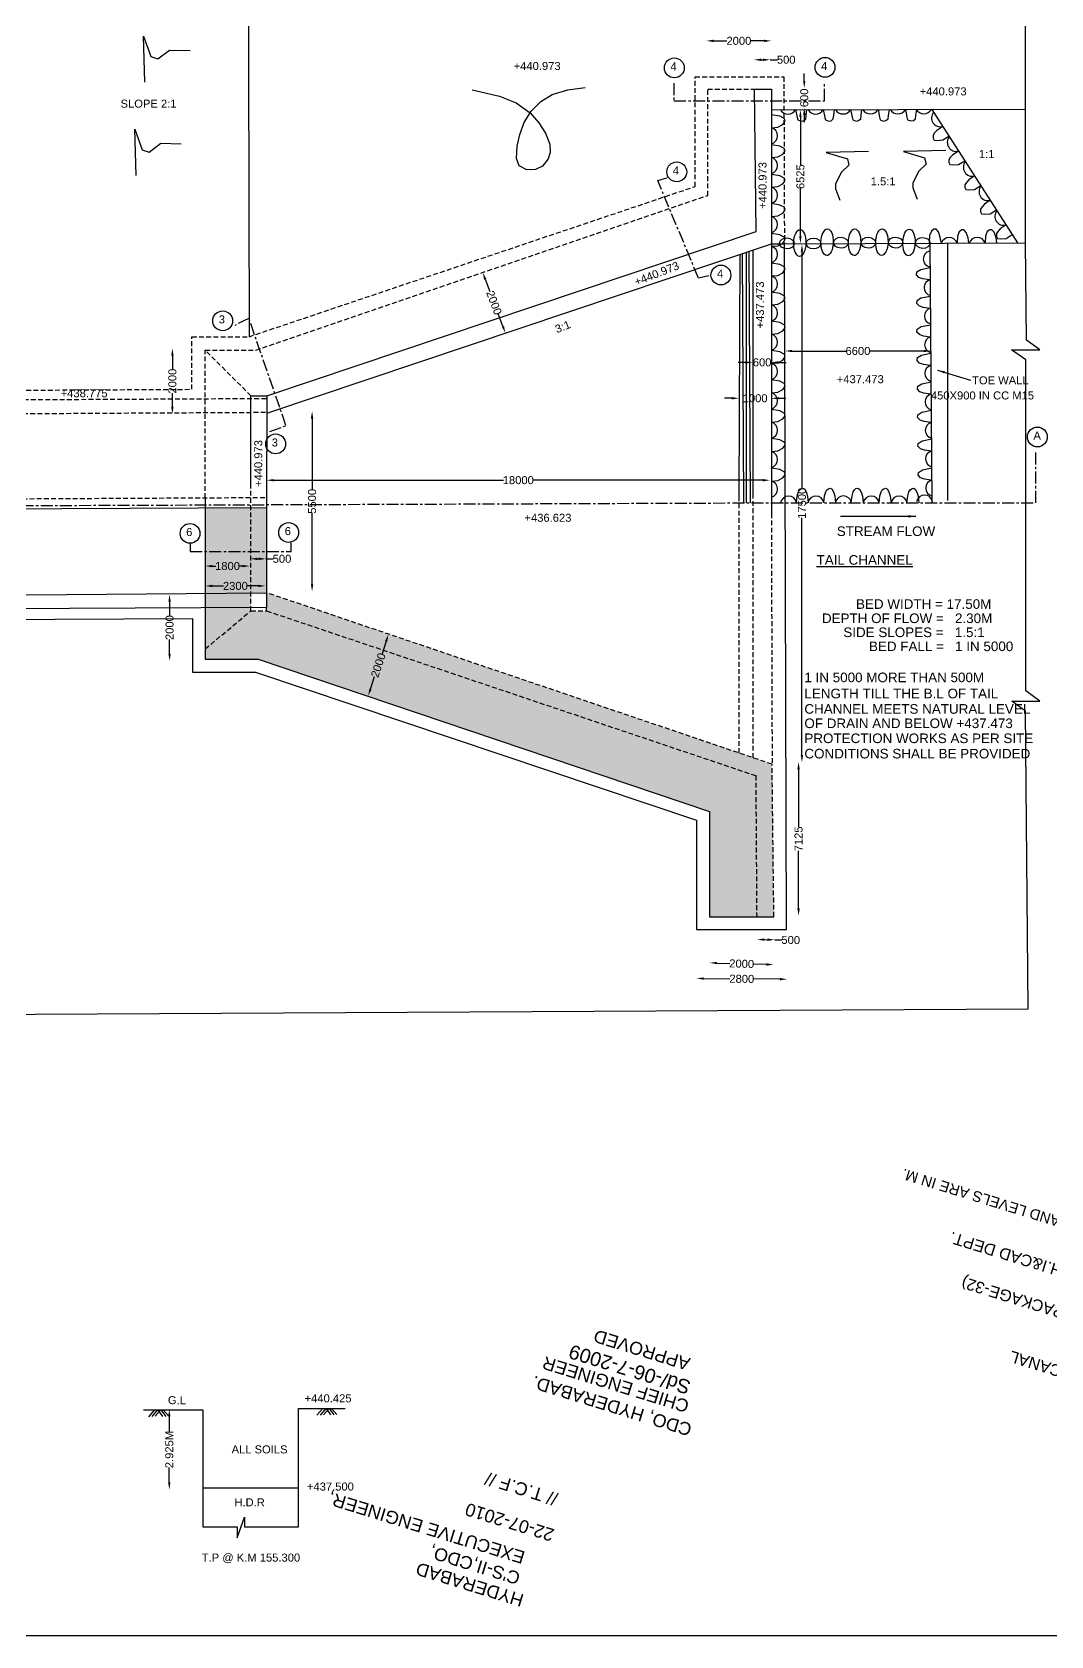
# Model space of a CAD drawing. Header units: millimetres. Extents: x 6051 to 134384, y 10805 to 105818.
# Drawn here: x 83083 to 114904, y 10864 to 60984 of the extents above; entities that cross this region are included whole.
import ezdxf

# ---------------------------------------------------------------- set-up
doc = ezdxf.new("R2010")
doc.units = ezdxf.units.MM
doc.header["$MEASUREMENT"] = 0
doc.linetypes.add('CENTER', pattern=[2, 1.25, -0.25, 0.25, -0.25])
doc.linetypes.add('DASHED', pattern=[0.75, 0.5, -0.25])
for name, color, linetype in [('DIM', 7, 'Continuous'), ('DWG', 7, 'Continuous'), ('TEXT', 7, 'Continuous'), ('TXT @ 1', 7, 'Continuous')]:
    doc.layers.add(name, color=color, linetype=linetype)
doc.styles.add('Notes', font='arial.ttf', dxfattribs={"height": 0.1})
doc.styles.get("Standard").update_dxf_attribs({"font": 'arial.ttf'})
doc.dimstyles.new('Civil', dxfattribs={"dimtxt": 250, "dimasz": 225, "dimexe": 0.1, "dimexo": 0.0625, "dimgap": 0.09, "dimtad": 0, "dimdec": 0, "dimzin": 12, "dimdsep": 46, "dimtxsty": 'Standard', "dimcen": 0.1, "dimse1": 1, "dimse2": 1, "dimadec": 0, "dimazin": 2, "dimtfac": 1, "dimtdec": 0, "dimtofl": 0, "dimtmove": 0, "dimatfit": 3, "dimfxl": 1, "dimfrac": 1, "dimtolj": 1, "dimtzin": 0, "dimarcsym": 0})

# ---------------------------------------------------------------- blocks, each defined once
blk = doc.blocks.new('*D96')
at = {"layer": 'Defpoints', "color": 0, "transparency": 16777216}
for p in [(87516.5, 43410.5), (87377, 41338), (87516.5, 41338)]:
    blk.add_point(p, dxfattribs=at)
at = {"layer": 'DIM', "color": 0, "lineweight": -2, "transparency": 16777216}
for p, q in [((87377, 43185.5), (87377, 42749.34)), ((87377, 41563), (87377, 41999.16))]:
    blk.add_line(p, q, dxfattribs=at)
at = {"layer": 'DIM', "color": 0, "transparency": 16777216}
for points in [[(87339.5, 43185.5), (87414.5, 43185.5), (87377, 43410.5)], [(87339.5, 41563), (87414.5, 41563), (87377, 41338)]]:
    blk.add_solid(points, dxfattribs=at)
at = {"layer": 'DIM', "color": 0, "transparency": 16777216, "insert": (87377, 42374.25), "char_height": 250, "attachment_point": 5, "rotation": 90}
blk.add_mtext('\\A1;2000', dxfattribs=at)
blk = doc.blocks.new('*D97')
at = {"layer": 'Defpoints', "color": 0, "transparency": 16777216}
for p in [(88490, 43752), (90375, 43752), (90375, 43676)]:
    blk.add_point(p, dxfattribs=at)
at = {"layer": 'DIM', "color": 0, "lineweight": -2, "transparency": 16777216}
for p, q in [((88715, 43676), (89057.41, 43676)), ((90150, 43676), (89807.59, 43676))]:
    blk.add_line(p, q, dxfattribs=at)
at = {"layer": 'DIM', "color": 0, "transparency": 16777216}
for points in [[(88715, 43713.5), (88715, 43638.5), (88490, 43676)], [(90150, 43713.5), (90150, 43638.5), (90375, 43676)]]:
    blk.add_solid(points, dxfattribs=at)
at = {"layer": 'DIM', "color": 0, "transparency": 16777216, "insert": (89432.5, 43676), "char_height": 250, "attachment_point": 5}
blk.add_mtext('\\A1;2300', dxfattribs=at)
blk = doc.blocks.new('*D98')
at = {"layer": 'Defpoints', "color": 0, "transparency": 16777216}
for p in [(88490, 44333), (89882, 44333), (89882, 44296)]:
    blk.add_point(p, dxfattribs=at)
at = {"layer": 'DIM', "color": 0, "lineweight": -2, "transparency": 16777216}
for p, q in [((88715, 44296), (88825, 44296)), ((89656, 44296), (89547, 44296))]:
    blk.add_line(p, q, dxfattribs=at)
at = {"layer": 'DIM', "color": 0, "transparency": 16777216}
for points in [[(88715, 44333), (88715, 44258), (88490, 44296)], [(89656, 44333), (89656, 44258), (89882, 44296)]]:
    blk.add_solid(points, dxfattribs=at)
at = {"layer": 'DIM', "color": 0, "transparency": 16777216, "insert": (89186, 44296), "char_height": 250, "attachment_point": 5}
blk.add_mtext('\\A1;1800', dxfattribs=at)
blk = doc.blocks.new('*D99')
at = {"layer": 'Defpoints', "color": 0, "transparency": 16777216}
for p in [(89894, 44460), (90388, 44523), (90388, 44460)]:
    blk.add_point(p, dxfattribs=at)
at = {"layer": 'DIM', "color": 0, "lineweight": -2, "transparency": 16777216}
for p, q in [((90119, 44523), (90162, 44523)), ((90388, 44523), (90612, 44523))]:
    blk.add_line(p, q, dxfattribs=at)
at = {"layer": 'DIM', "color": 0, "transparency": 16777216}
for points in [[(90119, 44560), (90119, 44486), (89894, 44523)], [(90162, 44560), (90162, 44486), (90388, 44523)]]:
    blk.add_solid(points, dxfattribs=at)
at = {"layer": 'DIM', "color": 0, "transparency": 16777216, "insert": (90888, 44523), "char_height": 250, "attachment_point": 5}
blk.add_mtext('\\A1;500', dxfattribs=at)
blk = doc.blocks.new('*D100')
at = {"layer": 'Defpoints', "color": 0, "transparency": 16777216}
for p in [(94186, 42169), (93554, 40248), (93580, 40239)]:
    blk.add_point(p, dxfattribs=at)
at = {"layer": 'DIM', "color": 0, "lineweight": -2, "transparency": 16777216}
for p, q in [((94142, 41947), (94013, 41556)), ((93651, 40453), (93779, 40844))]:
    blk.add_line(p, q, dxfattribs=at)
at = {"layer": 'DIM', "color": 0, "transparency": 16777216}
for points in [[(94106, 41958), (94178, 41935), (94212, 42160)], [(93615, 40465), (93686, 40441), (93580, 40239)]]:
    blk.add_solid(points, dxfattribs=at)
at = {"layer": 'DIM', "color": 0, "transparency": 16777216, "insert": (93896, 41200), "char_height": 250, "attachment_point": 5, "rotation": 71.789}
blk.add_mtext('\\A1;2000', dxfattribs=at)
blk = doc.blocks.new('*D101')
at = {"layer": 'Defpoints', "color": 0, "transparency": 16777216}
for p in [(91632, 49132), (91632, 43505), (91828, 43505)]:
    blk.add_point(p, dxfattribs=at)
at = {"layer": 'DIM', "color": 0, "lineweight": -2, "transparency": 16777216}
for p, q in [((91828, 48908), (91828, 46692)), ((91828, 43730), (91828, 45946))]:
    blk.add_line(p, q, dxfattribs=at)
at = {"layer": 'DIM', "color": 0, "transparency": 16777216}
for points in [[(91790, 48908), (91866, 48908), (91828, 49132)], [(91790, 43730), (91866, 43730), (91828, 43505)]]:
    blk.add_solid(points, dxfattribs=at)
at = {"layer": 'DIM', "color": 0, "transparency": 16777216, "insert": (91828, 46319), "char_height": 250, "attachment_point": 5, "rotation": 90}
blk.add_mtext('\\A1;5500', dxfattribs=at)
blk = doc.blocks.new('*D102')
at = {"layer": 'Defpoints', "color": 0, "transparency": 16777216}
for p in [(90408, 46710), (106128, 46980), (106128, 46710)]:
    blk.add_point(p, dxfattribs=at)
at = {"layer": 'DIM', "color": 0, "lineweight": -2, "transparency": 16777216}
for p, q in [((90632, 46980), (97810, 46980)), ((105904, 46980), (98726, 46980))]:
    blk.add_line(p, q, dxfattribs=at)
at = {"layer": 'DIM', "color": 0, "transparency": 16777216}
for points in [[(90632, 47017), (90632, 46942), (90408, 46980)], [(105904, 47017), (105904, 46942), (106128, 46980)]]:
    blk.add_solid(points, dxfattribs=at)
at = {"layer": 'DIM', "color": 0, "transparency": 16777216, "insert": (98268, 46980), "char_height": 250, "attachment_point": 5}
blk.add_mtext('\\A1;18000', dxfattribs=at)
blk = doc.blocks.new('*D103')
at = {"layer": 'Defpoints', "color": 0, "transparency": 16777216}
for p in [(87359.5, 51099.5), (87464.5, 51099.5), (87359.5, 49051)]:
    blk.add_point(p, dxfattribs=at)
at = {"layer": 'DIM', "color": 0, "lineweight": -2, "transparency": 16777216}
for p, q in [((87464.5, 50874.5), (87464.5, 50450.34)), ((87464.5, 49276), (87464.5, 49700.16))]:
    blk.add_line(p, q, dxfattribs=at)
at = {"layer": 'DIM', "color": 0, "transparency": 16777216}
for points in [[(87427, 50874.5), (87502, 50874.5), (87464.5, 51099.5)], [(87427, 49276), (87502, 49276), (87464.5, 49051)]]:
    blk.add_solid(points, dxfattribs=at)
at = {"layer": 'DIM', "color": 0, "transparency": 16777216, "insert": (87464.5, 50075.25), "char_height": 250, "attachment_point": 5, "rotation": 90}
blk.add_mtext('\\A1;2000', dxfattribs=at)
blk = doc.blocks.new('*D104')
at = {"layer": 'Defpoints', "color": 0, "transparency": 16777216}
for p in [(97264, 53511), (97865, 51581), (97972, 51621)]:
    blk.add_point(p, dxfattribs=at)
at = {"layer": 'DIM', "color": 0, "lineweight": -2, "transparency": 16777216}
for p, q in [((97236, 53260), (97379, 52877)), ((97786, 51791), (97643, 52174))]:
    blk.add_line(p, q, dxfattribs=at)
at = {"layer": 'DIM', "color": 0, "transparency": 16777216}
for points in [[(97271, 53273), (97201, 53247), (97157, 53471)], [(97821, 51804), (97751, 51778), (97865, 51581)]]:
    blk.add_solid(points, dxfattribs=at)
at = {"layer": 'DIM', "color": 0, "transparency": 16777216, "insert": (97511, 52526), "char_height": 250, "attachment_point": 5, "rotation": 290.5361}
blk.add_mtext('\\A1;2000', dxfattribs=at)
blk = doc.blocks.new('*D105')
at = {"layer": 'Defpoints', "color": 0, "transparency": 16777216}
for p in [(103833, 31360), (106665, 31385), (106665, 31335)]:
    blk.add_point(p, dxfattribs=at)
at = {"layer": 'DIM', "color": 0, "lineweight": -2, "transparency": 16777216}
for p, q in [((104058, 31408), (104874, 31401)), ((106440, 31387), (105625, 31394))]:
    blk.add_line(p, q, dxfattribs=at)
at = {"layer": 'DIM', "color": 0, "transparency": 16777216}
for points in [[(104059, 31445), (104058, 31370), (103833, 31410)], [(106441, 31424), (106440, 31349), (106665, 31385)]]:
    blk.add_solid(points, dxfattribs=at)
at = {"layer": 'DIM', "color": 0, "transparency": 16777216, "insert": (105249, 31397), "char_height": 250, "attachment_point": 5, "rotation": 359.4942}
blk.add_mtext('\\A1;2800', dxfattribs=at)
blk = doc.blocks.new('*D106')
at = {"layer": 'Defpoints', "color": 0, "transparency": 16777216}
for p in [(104247, 31840), (106242, 31782), (106244, 31840)]:
    blk.add_point(p, dxfattribs=at)
at = {"layer": 'DIM', "color": 0, "lineweight": -2, "transparency": 16777216}
for p, q in [((104474, 31891), (104872, 31880)), ((106019, 31846), (105621, 31858))]:
    blk.add_line(p, q, dxfattribs=at)
at = {"layer": 'DIM', "color": 0, "transparency": 16777216}
for points in [[(104475, 31929), (104472, 31854), (104249, 31898)], [(106020, 31884), (106018, 31809), (106244, 31840)]]:
    blk.add_solid(points, dxfattribs=at)
at = {"layer": 'DIM', "color": 0, "transparency": 16777216, "insert": (105246, 31869), "char_height": 250, "attachment_point": 5, "rotation": 358.3351}
blk.add_mtext('\\A1;2000', dxfattribs=at)
blk = doc.blocks.new('*D107')
at = {"layer": 'Defpoints', "color": 0, "transparency": 16777216}
for p in [(106277, 32617), (105730, 32576), (106276, 32568)]:
    blk.add_point(p, dxfattribs=at)
at = {"layer": 'DIM', "color": 0, "lineweight": -2, "transparency": 16777216}
for p, q in [((105955, 32622), (106052, 32621)), ((106277, 32617), (106502, 32614))]:
    blk.add_line(p, q, dxfattribs=at)
at = {"layer": 'DIM', "color": 0, "transparency": 16777216}
for points in [[(105956, 32660), (105955, 32585), (105730, 32626)], [(106052, 32658), (106051, 32583), (106277, 32617)]]:
    blk.add_solid(points, dxfattribs=at)
at = {"layer": 'DIM', "color": 0, "transparency": 16777216, "insert": (106778, 32610), "char_height": 250, "attachment_point": 5, "rotation": 359.1089}
blk.add_mtext('\\A1;500', dxfattribs=at)
blk = doc.blocks.new('*D108')
at = {"layer": 'Defpoints', "color": 0, "transparency": 16777216}
for p in [(107022, 38170), (107140, 38170), (107140, 33373)]:
    blk.add_point(p, dxfattribs=at)
at = {"layer": 'DIM', "color": 0, "lineweight": -2, "transparency": 16777216}
for p, q in [((107022, 37944), (107022, 36145)), ((107022, 33598), (107022, 35398))]:
    blk.add_line(p, q, dxfattribs=at)
at = {"layer": 'DIM', "color": 0, "transparency": 16777216}
for points in [[(106984, 37944), (107060, 37944), (107022, 38170)], [(106984, 33598), (107060, 33598), (107022, 33373)]]:
    blk.add_solid(points, dxfattribs=at)
at = {"layer": 'DIM', "color": 0, "transparency": 16777216, "insert": (107022, 35771), "char_height": 250, "attachment_point": 5, "rotation": 90}
blk.add_mtext('\\A1;7125', dxfattribs=at)
blk = doc.blocks.new('*D109')
at = {"layer": 'Defpoints', "color": 0, "transparency": 16777216}
for p in [(107038, 54350), (107128, 54350), (107038, 38166)]:
    blk.add_point(p, dxfattribs=at)
at = {"layer": 'DIM', "color": 0, "lineweight": -2, "transparency": 16777216}
for p, q in [((107128, 54126), (107128, 46716)), ((107128, 38390), (107128, 45800))]:
    blk.add_line(p, q, dxfattribs=at)
at = {"layer": 'DIM', "color": 0, "transparency": 16777216}
for points in [[(107090, 54126), (107165, 54126), (107128, 54350)], [(107090, 38390), (107165, 38390), (107128, 38166)]]:
    blk.add_solid(points, dxfattribs=at)
at = {"layer": 'DIM', "color": 0, "transparency": 16777216, "insert": (107128, 46258), "char_height": 250, "attachment_point": 5, "rotation": 90}
blk.add_mtext('\\A1;17500', dxfattribs=at)
blk = doc.blocks.new('*D110')
at = {"layer": 'Defpoints', "color": 0, "transparency": 16777216}
for p in [(106596, 50988), (111158, 51017), (111158, 50988)]:
    blk.add_point(p, dxfattribs=at)
at = {"layer": 'DIM', "color": 0, "lineweight": -2, "transparency": 16777216}
for p, q in [((106820, 51017), (108503, 51017)), ((110934, 51017), (109251, 51017))]:
    blk.add_line(p, q, dxfattribs=at)
at = {"layer": 'DIM', "color": 0, "transparency": 16777216}
for points in [[(106820, 51054), (106820, 50980), (106596, 51017)], [(110934, 51054), (110934, 50980), (111158, 51017)]]:
    blk.add_solid(points, dxfattribs=at)
at = {"layer": 'DIM', "color": 0, "transparency": 16777216, "insert": (108877, 51017), "char_height": 250, "attachment_point": 5}
blk.add_mtext('\\A1;6600', dxfattribs=at)
blk = doc.blocks.new('*D111')
at = {"layer": 'Defpoints', "color": 0, "transparency": 16777216}
for p in [(105161, 49463), (106171.5, 49540), (106171.5, 49463)]:
    blk.add_point(p, dxfattribs=at)
at = {"layer": 'DIM', "color": 0, "lineweight": -2, "transparency": 16777216}
for p, q in [((104936, 49540), (104711, 49540)), ((106396.5, 49540), (106621.5, 49540))]:
    blk.add_line(p, q, dxfattribs=at)
at = {"layer": 'DIM', "color": 0, "transparency": 16777216}
for points in [[(104936, 49577.5), (104936, 49502.5), (105161, 49540)], [(106396.5, 49577.5), (106396.5, 49502.5), (106171.5, 49540)]]:
    blk.add_solid(points, dxfattribs=at)
at = {"layer": 'DIM', "color": 0, "transparency": 16777216, "insert": (105666.25, 49540), "char_height": 250, "attachment_point": 5}
blk.add_mtext('\\A1;1000', dxfattribs=at)
blk = doc.blocks.new('*D112')
at = {"layer": 'Defpoints', "color": 0, "transparency": 16777216}
for p in [(106180, 50661), (105589, 50618.5), (106180, 50618.5)]:
    blk.add_point(p, dxfattribs=at)
at = {"layer": 'DIM', "color": 0, "lineweight": -2, "transparency": 16777216}
for p, q in [((105364, 50661), (105139, 50661)), ((106405, 50661), (106630, 50661))]:
    blk.add_line(p, q, dxfattribs=at)
at = {"layer": 'DIM', "color": 0, "transparency": 16777216}
for points in [[(105364, 50698.5), (105364, 50623.5), (105589, 50661)], [(106405, 50698.5), (106405, 50623.5), (106180, 50661)]]:
    blk.add_solid(points, dxfattribs=at)
at = {"layer": 'DIM', "color": 0, "transparency": 16777216, "insert": (105884.5, 50661), "char_height": 250, "attachment_point": 5}
blk.add_mtext('\\A1;600', dxfattribs=at)
blk = doc.blocks.new('*D113')
at = {"layer": 'Defpoints', "color": 0, "transparency": 16777216}
for p in [(107058, 58554), (107080, 58554), (107058, 54376)]:
    blk.add_point(p, dxfattribs=at)
at = {"layer": 'DIM', "color": 0, "lineweight": -2, "transparency": 16777216}
for p, q in [((107080, 58330), (107080, 56840)), ((107080, 54601), (107080, 56090))]:
    blk.add_line(p, q, dxfattribs=at)
at = {"layer": 'DIM', "color": 0, "transparency": 16777216}
for points in [[(107043, 58330), (107118, 58330), (107080, 58554)], [(107043, 54601), (107118, 54601), (107080, 54376)]]:
    blk.add_solid(points, dxfattribs=at)
at = {"layer": 'DIM', "color": 0, "transparency": 16777216, "insert": (107080, 56465), "char_height": 250, "attachment_point": 5, "rotation": 90}
blk.add_mtext('\\A1;6525', dxfattribs=at)
blk = doc.blocks.new('*D114')
at = {"layer": 'Defpoints', "color": 0, "transparency": 16777216}
for p in [(107080.5, 59234.5), (107201, 59234.5), (107080.5, 58620.5)]:
    blk.add_point(p, dxfattribs=at)
at = {"layer": 'DIM', "color": 0, "lineweight": -2, "transparency": 16777216}
for p, q in [((107201, 59459.5), (107201, 59684.5)), ((107201, 58395.5), (107201, 58170.5))]:
    blk.add_line(p, q, dxfattribs=at)
at = {"layer": 'DIM', "color": 0, "transparency": 16777216}
for points in [[(107163.5, 59459.5), (107238.5, 59459.5), (107201, 59234.5)], [(107163.5, 58395.5), (107238.5, 58395.5), (107201, 58620.5)]]:
    blk.add_solid(points, dxfattribs=at)
at = {"layer": 'DIM', "color": 0, "transparency": 16777216, "insert": (107201, 58927.5), "char_height": 250, "attachment_point": 5, "rotation": 90}
blk.add_mtext('\\A1;600', dxfattribs=at)
blk = doc.blocks.new('*D116')
at = {"layer": 'Defpoints', "color": 0, "transparency": 16777216}
for p in [(104149, 60709.5), (106168.5, 60709.5), (106168.5, 60709.5)]:
    blk.add_point(p, dxfattribs=at)
at = {"layer": 'DIM', "color": 0, "lineweight": -2, "transparency": 16777216}
for p, q in [((104374, 60709.5), (104783.66, 60709.5)), ((105943.5, 60709.5), (105533.84, 60709.5))]:
    blk.add_line(p, q, dxfattribs=at)
at = {"layer": 'DIM', "color": 0, "transparency": 16777216}
for points in [[(104374, 60747), (104374, 60672), (104149, 60709.5)], [(105943.5, 60747), (105943.5, 60672), (106168.5, 60709.5)]]:
    blk.add_solid(points, dxfattribs=at)
at = {"layer": 'DIM', "color": 0, "transparency": 16777216, "insert": (105158.75, 60709.5), "char_height": 250, "attachment_point": 5}
blk.add_mtext('\\A1;2000', dxfattribs=at)
blk = doc.blocks.new('*D117')
at = {"layer": 'Defpoints', "color": 0, "transparency": 16777216}
for p in [(105631, 60052), (106136, 60118), (106136, 60052)]:
    blk.add_point(p, dxfattribs=at)
at = {"layer": 'DIM', "color": 0, "lineweight": -2, "transparency": 16777216}
for p, q in [((105856, 60118), (105910, 60118)), ((106136, 60118), (106360, 60118))]:
    blk.add_line(p, q, dxfattribs=at)
at = {"layer": 'DIM', "color": 0, "transparency": 16777216}
for points in [[(105856, 60155), (105856, 60080), (105631, 60118)], [(105910, 60155), (105910, 60080), (106136, 60118)]]:
    blk.add_solid(points, dxfattribs=at)
at = {"layer": 'DIM', "color": 0, "transparency": 16777216, "insert": (106636, 60118), "char_height": 250, "attachment_point": 5}
blk.add_mtext('\\A1;500', dxfattribs=at)
blk = doc.blocks.new('*D118')
at = {"layer": 'Defpoints', "color": 0, "transparency": 16777216}
for p in [(87468, 17941), (87369, 15436), (87468, 15436)]:
    blk.add_point(p, dxfattribs=at)
at = {"layer": 'DIM', "color": 0, "lineweight": -2, "transparency": 16777216}
for p, q in [((87369, 17716), (87369, 17253)), ((87369, 15662), (87369, 16125))]:
    blk.add_line(p, q, dxfattribs=at)
at = {"layer": 'DIM', "color": 0, "transparency": 16777216}
for points in [[(87332, 17716), (87406, 17716), (87369, 17941)], [(87332, 15662), (87406, 15662), (87369, 15436)]]:
    blk.add_solid(points, dxfattribs=at)
at = {"layer": 'DIM', "color": 0, "transparency": 16777216, "insert": (87369, 16689), "char_height": 250, "attachment_point": 5, "rotation": 90}
blk.add_mtext('\\A1;2.925M', dxfattribs=at)

msp = doc.modelspace()

# ---------------------------------------------------------------- hatches: boundary and pattern name
at = {"layer": 'DWG'}
h = msp.add_hatch(dxfattribs=at)
h.set_pattern_fill('AR-CONC', color=256, scale=100, style=0)
h.set_pattern_definition([(50, (0, 0), (717.2602, -62.752), [75, -825]), (355, (0, 0), (-138.7513, 752.192), [60, -660]), (100.4514, (59.8, -5.2), (578.5094, 689.4395), [63.74, -701.142]), (46.1842, (0, 200), (1067.241, -165.519), [112.5, -1237.5]), (96.6356, (88.9, 186.2), (934.663, 974.118), [95.61, -1051.713]), (351.1842, (0, 200), (934.662, 974.119), [90, -990]), (21, (100, 150), (596.907, -402.619), [75, -825]), (326, (100, 150), (243.3153, 725.15), [60, -660]), (71.4514, (149.74, 116.45), (840.2226, 322.5305), [63.74, -701.142]), (37.5, (0, 0), (12.15986, 332.89385), [0, -652, 0, -670, 0, -662.5]), (7.5, (0, 0), (263.0695, 394.4117), [0, -382, 0, -637, 0, -252.5]), (327.5, (-223, 0), (533.82244, -22.5549), [0, -250, 0, -780, 0, -1035]), (317.5, (-323, 0), (583.1862, 100.105), [0, -325, 0, -518, 0, -735])])
h.paths.add_polyline_path([(90407.1, 42897.5), (89916.6, 42897.5), (88490.1, 41706), (88490.1, 41392.5), (90148.7, 41392.5), (104242.4, 36629.7), (104242.4, 33336.4), (105714.4, 33336.4), (105684.1, 37748.5)])
h.paths.add_polyline_path([(90403.8, 43464.6), (90403.8, 43000.8), (90407.1, 42897.5), (105684.1, 37748.5), (105714.4, 33336.4), (106251.9, 33336.4), (106195.2, 38103.9)])
h.paths.add_polyline_path([(89916.6, 42897.5), (89916.6, 42998.3), (88490.1, 42991.1), (88490.1, 41706)])
h.paths.add_polyline_path([(89916.6, 43460.4), (88490.1, 43448.2), (88490.1, 42991.1), (89916.6, 42998.3)])
h.paths.add_polyline_path([(89916.6, 44757), (88490.1, 44757), (88490.1, 43448.2), (89916.6, 43460.4)])
h.paths.add_polyline_path([(89916.6, 46121.8), (88490.1, 46115), (88490.1, 44757), (89916.6, 44757)])
h.paths.add_polyline_path([(90403.8, 46124.1), (89916.6, 46121.8), (89916.6, 44757), (90403.8, 44757)])
h.paths.add_polyline_path([(90403.8, 44757), (89916.6, 44757), (89916.6, 43460.4), (90403.8, 43464.6)])

# ---------------------------------------------------------------- linework, layer by layer
for points in [[(88419, 70698), (89808.2, 72919.6), (89858.8, 51463.1)], [(40838.1, 42425.9), (88096.3, 42655), (88096.3, 40980.6), (90056.1, 40980.6), (103838.7, 36355.5), (103838.7, 32944.2), (106643.5, 32944.2), (106579.6, 54362.8), (114112.6, 54400.3), (114112.6, 63508.4), (90937, 63508.4), (90686.6, 63015.8), (90677.3, 63905.4), (90371.3, 63442.1), (61198.4, 63275.1)], [(86605.7, 59413.3), (86565.9, 60856.3), (86795.2, 60220.3), (87014.4, 60142.6), (87376.8, 60421.6), (88016.7, 60406)], [(9168.3, 59395), (9502.2, 59256), (9539.6, 40298.4), (9994.1, 40122.3), (9094.4, 40122.3), (9548.9, 39974), (9548.9, 30121.1), (22380.2, 30121.1), (49047.6, 30121.1), (79294.2, 30270), (114196.2, 30458.9), (114105.6, 39763.3), (113686, 40073.9), (114556.4, 40073.9), (114121.2, 40400), (114121.2, 50746.1), (113671.5, 51056.7), (114557.5, 51056.7), (114137.8, 51351.7), (114112.6, 54400.3)], [(90412.1, 49617.3), (105694.6, 54755.2), (105641.4, 59197.6), (106172.9, 59197.6), (106172.9, 45918.1)], [(106172.9, 58558.2), (114112.6, 58573)], [(106183, 57995.6), (106377.5, 58013.7), (106530.9, 58097.8), (106570, 58151.9), (106601, 58218.1), (106573, 58281.2), (106440.7, 58353.3), (106172.9, 58395.4)], [(106931.6, 58559.6), (106977.3, 58316.8), (106996.9, 58238.5), (107101.4, 58199.4), (107179.8, 58212.4), (107245.1, 58271.2), (107258.1, 58375.6), (107284.2, 58560.3)], [(107793.7, 58561.2), (107839.4, 58318.5), (107859, 58240.1), (107963.5, 58201), (108041.9, 58214), (108107.2, 58272.8), (108120.3, 58377.2), (108146.4, 58561.9)], [(108649.2, 58562.8), (108694.9, 58320), (108714.5, 58241.7), (108819, 58202.6), (108897.4, 58215.6), (108962.7, 58274.4), (108975.8, 58378.8), (109001.9, 58563.5)], [(109504.8, 58564.4), (109550.5, 58321.6), (109570.1, 58243.3), (109674.6, 58204.2), (109753, 58217.2), (109818.3, 58276), (109831.4, 58380.4), (109857.5, 58565.1)], [(110360.4, 58566), (110406.1, 58323.2), (110425.7, 58244.9), (110530.2, 58205.8), (110608.6, 58218.8), (110673.9, 58277.6), (110686.9, 58382), (110713, 58566.7)], [(111179.9, 58567.6), (113861.5, 54399)], [(86330.2, 56501.6), (86290.4, 57944.7), (86519.7, 57308.7), (86738.9, 57230.9), (87101.3, 57509.9), (87741.2, 57494.3)], [(111524.1, 58032.5), (111342.2, 57910.1), (111267.8, 57832.2), (111221.7, 57761.4), (111221.7, 57672.9), (111253.6, 57609.2), (111345.7, 57598.6), (111526.4, 57612.8), (111717.1, 57732.5)], [(106183, 57065.1), (106377.5, 57083.3), (106530.9, 57167.4), (106570, 57221.5), (106601, 57287.6), (106573, 57350.7), (106440.7, 57422.9), (106172.9, 57464.9)], [(109207.4, 57252.5), (107886, 57221.7), (108546.7, 57022.2), (108592.8, 56822.6), (108362.3, 56607.6), (108177.9, 56239.1), (108177.9, 56085.6), (108316.2, 55732.5)], [(111619.8, 57283.2), (110298.4, 57252.5), (110959.1, 57052.9), (111005.2, 56853.3), (110774.7, 56638.3), (110590.3, 56269.9), (110590.3, 56116.3), (110728.6, 55763.2)], [(112017.7, 57265.2), (111835.8, 57142.7), (111761.4, 57064.9), (111715.3, 56994.1), (111715.3, 56905.6), (111747.2, 56841.9), (111839.3, 56831.3), (112020, 56845.4), (112210.7, 56965.2)], [(106183, 56137.9), (106377.5, 56156), (106530.9, 56240.1), (106570, 56294.2), (106601, 56360.4), (106573, 56423.5), (106440.7, 56495.6), (106172.9, 56537.7)], [(112518.8, 56486.2), (112336.9, 56363.8), (112262.5, 56285.9), (112216.4, 56215.2), (112216.4, 56126.7), (112248.3, 56063), (112340.4, 56052.3), (112521.1, 56066.5), (112711.8, 56186.2)], [(113008, 55725.8), (112826.1, 55603.4), (112751.7, 55525.5), (112705.6, 55454.7), (112705.6, 55366.2), (112737.5, 55302.5), (112829.6, 55291.9), (113010.3, 55306.1), (113201, 55425.8)], [(106183, 55222.1), (106377.5, 55240.2), (106530.9, 55324.3), (106570, 55378.4), (106601, 55444.6), (106573, 55507.7), (106440.7, 55579.8), (106172.9, 55621.9)], [(106183, 54288.9), (106377.5, 54307), (106530.9, 54391.2), (106570, 54445.3), (106601, 54511.4), (106573, 54574.5), (106440.7, 54646.6), (106172.9, 54688.7)], [(111473.3, 54413.3), (111447.3, 54571.8), (111391.1, 54744.6), (111317.6, 54822.3), (111248.5, 54822.3), (111170.7, 54766.2), (111114.5, 54623.7), (111105.9, 54411.5)], [(112344.3, 54391.5), (112318.3, 54550), (112262.1, 54722.7), (112188.7, 54800.5), (112119.5, 54800.5), (112041.7, 54744.3), (111985.6, 54601.8), (111977, 54389.6)], [(113217.3, 54395.8), (113191.3, 54554.3), (113135.1, 54727.1), (113061.7, 54804.8), (112992.5, 54804.8), (112914.7, 54748.7), (112858.6, 54606.2), (112850, 54394)], [(113503, 54956.3), (113321.1, 54833.9), (113246.7, 54756), (113200.7, 54685.2), (113200.7, 54596.7), (113232.5, 54533), (113324.6, 54522.4), (113505.3, 54536.6), (113696, 54656.3)], [(90410.8, 49072.1), (106172.9, 54371), (106579.6, 54362.8)], [(105468.1, 54134.1), (105509.7, 46271.6)], [(105603.7, 46499.9), (105607.1, 54180.8)], [(111196.3, 46274.1), (111128.4, 54385.4)], [(111670.3, 54388.1), (111670.3, 46350.8)], [(105171.5, 46479.6), (105196.1, 54042.6)], [(105261.5, 54064.6), (105300.1, 46270.8)], [(105396.1, 46271.2), (105397.5, 54110.4)], [(106183, 53361.5), (106377.5, 53379.6), (106530.9, 53463.7), (106570, 53517.8), (106601, 53584), (106573, 53647.1), (106440.7, 53719.2), (106172.9, 53761.3)], [(111114.6, 53240), (110905.9, 53270.6), (110781.1, 53318.6), (110704.3, 53395.3), (110713.9, 53486.5), (110838.7, 53568), (111134.8, 53625.5)], [(106183, 52458.2), (106377.5, 52476.3), (106530.9, 52560.4), (106570, 52614.5), (106601, 52680.7), (106573, 52743.8), (106440.7, 52815.9), (106172.9, 52858)], [(111122.1, 52350), (110913.4, 52380.6), (110788.5, 52428.6), (110711.7, 52505.4), (110721.3, 52596.5), (110846.2, 52678.1), (111142.2, 52735.5)], [(106183, 51545.7), (106377.5, 51563.8), (106530.9, 51648), (106570, 51702.1), (106601, 51768.2), (106573, 51831.3), (106440.7, 51903.4), (106172.9, 51945.5)], [(111129.6, 51453), (110920.9, 51483.6), (110796, 51531.5), (110719.2, 51608.3), (110728.8, 51699.4), (110853.7, 51781), (111149.7, 51838.5)], [(106183, 50632.3), (106377.5, 50650.4), (106530.9, 50734.6), (106570, 50788.7), (106601, 50854.8), (106573, 50917.9), (106440.7, 50990), (106172.9, 51032.1)], [(111137, 50563.4), (110928.3, 50594), (110803.5, 50642), (110726.7, 50718.7), (110736.3, 50809.9), (110861.1, 50891.4), (111157.2, 50948.9)], [(106183, 49712.7), (106377.5, 49730.8), (106530.9, 49815), (106570, 49869.1), (106601, 49935.2), (106573, 49998.3), (106440.7, 50070.4), (106172.9, 50112.5)], [(111144.5, 49667.6), (110935.8, 49698.2), (110811, 49746.2), (110734.1, 49822.9), (110743.7, 49914.1), (110868.6, 49995.6), (111164.7, 50053.1)], [(89916.6, 46843.3), (89916.6, 49617.3), (90412.1, 49617.3), (90403.8, 46124.1)], [(106183, 48791.1), (106377.5, 48809.2), (106530.9, 48893.3), (106570, 48947.4), (106601, 49013.6), (106573, 49076.7), (106440.7, 49148.8), (106172.9, 49190.9)], [(111151.9, 48780.1), (110943.2, 48810.7), (110818.4, 48858.7), (110741.6, 48935.5), (110751.2, 49026.6), (110876, 49108.2), (111172.1, 49165.6)], [(106183, 47880.3), (106377.5, 47898.4), (106530.9, 47982.6), (106570, 48036.7), (106601, 48102.8), (106573, 48165.9), (106440.7, 48238), (106172.9, 48280.1)], [(111159.4, 47884.8), (110950.7, 47915.4), (110825.9, 47963.3), (110749.1, 48040.1), (110758.7, 48131.2), (110883.5, 48212.8), (111179.6, 48270.3)], [(106183, 46954.7), (106377.5, 46972.8), (106530.9, 47056.9), (106570, 47111), (106601, 47177.2), (106573, 47240.3), (106440.7, 47312.4), (106172.9, 47354.5)], [(111167, 46978), (110958.3, 47008.6), (110833.5, 47056.6), (110756.6, 47133.4), (110766.2, 47224.5), (110891.1, 47306.1), (111187.2, 47363.5)], [(106956.3, 46274.1), (106982.6, 46491.3), (107015.5, 46611.9), (107052.8, 46675.5), (107101.1, 46712.8), (107156, 46730.3), (107215.2, 46699.6), (107272.3, 46581.2), (107305.2, 46480.3), (107327.2, 46274.1)], [(107810.1, 46274.1), (107836.4, 46491.3), (107869.3, 46611.9), (107906.6, 46675.5), (107954.9, 46712.8), (108009.8, 46730.3), (108069, 46699.6), (108126.1, 46581.2), (108159, 46480.3), (108180.9, 46274.1)], [(108669.5, 46278.3), (108695.8, 46495.5), (108728.7, 46616.1), (108766, 46679.7), (108814.3, 46717), (108869.2, 46734.5), (108928.4, 46703.8), (108985.5, 46585.4), (109018.4, 46484.5), (109040.4, 46278.3)], [(109538.5, 46274.1), (109564.8, 46491.3), (109597.7, 46611.9), (109635, 46675.5), (109683.3, 46712.8), (109738.2, 46730.3), (109797.4, 46699.6), (109854.5, 46581.2), (109887.4, 46480.3), (109909.4, 46274.1)], [(110407.5, 46274.1), (110433.8, 46491.3), (110466.7, 46611.9), (110504.1, 46675.5), (110552.3, 46712.8), (110607.2, 46730.3), (110666.5, 46699.6), (110723.5, 46581.2), (110756.4, 46480.3), (110778.4, 46274.1)], [(37105.4, 42572.6), (37105.4, 45869.2), (90403.8, 46124.1), (90403.8, 43000.8), (37105.4, 42730.7)], [(88490.1, 46420.9), (88490.1, 41392.5), (90148.7, 41392.5), (104242.4, 36629.7), (104242.4, 33336.4), (106251.9, 33336.4)], [(37105.4, 43178.6), (45355.5, 43178.6), (59607.1, 43260.6), (76647.9, 43347), (90403.8, 43464.6)], [(86565.5, 17928.6), (88413.4, 17928.6), (88413.4, 14273.7), (89484.3, 14273.7), (89484.3, 13932.8), (89721.2, 14576.7), (89721.2, 14273.7), (91398.5, 14273.7), (91398.5, 17976), (92857.9, 17976)], [(86908.3, 17928.6), (86722.7, 17714.2)], [(87001.1, 17928.6), (86819.9, 17716.4)], [(87104.9, 17928.6), (86928.2, 17727.4)], [(87007.7, 17928.6), (87151.3, 17725.2)], [(87104.9, 17928.6), (87255.1, 17720.8)], [(87177.8, 17928.6), (87341.2, 17738.4)], [(92163.7, 17976), (91978.1, 17761.5)], [(92256.5, 17976), (92075.3, 17763.7)], [(92360.3, 17976), (92183.6, 17774.7)], [(92263.1, 17976), (92406.7, 17772.5)], [(92360.3, 17976), (92510.5, 17768.1)], [(92433.2, 17976), (92596.6, 17785.8)], [(88413.4, 15495.1), (91398.5, 15495.1)]]:
    msp.add_lwpolyline(points, dxfattribs=at)
at = {"layer": 'DWG', "linetype": 'DASHED', "ltscale": 300}
for points in [[(16534.6, 54815.8), (16534.6, 58795.6), (19850.5, 58795.6), (19850.5, 57776), (25784, 57776), (37803.3, 51702), (40828.1, 51702), (40828.1, 49576.3), (88074.4, 49820.7), (88074.4, 51458.2), (89858.8, 51463.1), (103789.9, 56158), (103789.9, 59583), (106562.8, 59583), (106579.6, 54362.8)], [(88490.1, 46420.9), (88490.1, 51042.1), (90072.1, 51042.1), (104184.7, 55876.4), (104184.7, 59197.6), (105641.4, 59197.6)], [(89916.6, 49617.3), (88490.1, 51042.1)], [(90396.9, 49526.6), (37087.7, 49244.3)], [(37127.3, 48817.4), (90371.2, 49102.9)], [(89916.6, 42897.5), (89916.6, 46843.3)], [(37103.8, 46163), (90392, 46440.7)], [(105171.5, 38451.4), (105171.5, 46479.6)], [(105603.7, 38304.7), (105603.7, 46499.9)], [(106172.9, 45946.1), (106195.2, 38103.9)], [(106251.9, 33336.4), (106195.2, 38103.9), (90403.8, 43464.6)], [(88490.1, 41706), (89916.6, 42897.5), (90407.1, 42897.5), (90403.8, 43000.8)], [(90407.1, 42897.5), (105684.1, 37748.5), (105714.3, 33348.5)]]:
    msp.add_lwpolyline(points, dxfattribs=at)
at = {"layer": 'DWG', "linetype": 'CENTER', "ltscale": 300}
for points in [[(103130.8, 59391.6), (103130.8, 58832.9), (107835, 58832.9), (107835, 59412.6)], [(104223.6, 53368.5), (103898.1, 53296.2), (102623.3, 56340.6), (102903.6, 56431)], [(90505.8, 48498.7), (91011.3, 48685.8), (89857.4, 52034.3), (89410.5, 51819.2)], [(9176.5, 47615.9), (9176.5, 45999.9), (59953.9, 46102.4), (106177.9, 46274.1), (114437.2, 46274.1), (114437.2, 47885.2)], [(88016.4, 44997.2), (88016.4, 44757), (91175.3, 44757), (91175.3, 45023.9)]]:
    msp.add_lwpolyline(points, dxfattribs=at)
at = {"layer": 'DWG'}
for centre, radius, start, end in [((106692.9, 58695.9), 274.8, 209.9426, 330.27099), ((107555, 58697.5), 274.8, 209.9426, 330.27099), ((108410.6, 58699.1), 274.8, 209.9426, 330.27099), ((109266.1, 58700.7), 274.8, 209.9426, 330.27099), ((110121.7, 58702.3), 274.8, 209.9426, 330.27099), ((110931.6, 58703.8), 274.8, 209.9426, 330.27099), ((111451.8, 58300.5), 277.6, 140.41901, 285.08756), ((106099.3, 57743.2), 265.9, 286.08972, 73.91028), ((111945.5, 57533.2), 277.6, 140.41901, 285.08756), ((106099.3, 56812.8), 265.9, 286.08972, 73.91028), ((112446.6, 56754.3), 277.6, 140.41901, 285.08756), ((106099.3, 55885.5), 265.9, 286.08972, 73.91028), ((112935.8, 55993.8), 277.6, 140.41901, 285.08756), ((106099.3, 54969.7), 265.9, 286.08972, 73.91028), ((113430.8, 55224.3), 277.6, 140.41901, 285.08756), ((106099.3, 54036.6), 265.9, 286.08972, 73.91028), ((111169.5, 53892.3), 253.4, 103.31377, 257.64421), ((111728.9, 54296.9), 264.8, 20.49026, 160.07883), ((112601.9, 54301.3), 264.8, 20.49026, 160.07883), ((106099.3, 53109.1), 265.9, 286.08972, 73.91028), ((111196.3, 53000.1), 253.4, 103.31377, 257.64421), ((106099.3, 52205.8), 265.9, 286.08972, 73.91028), ((111203.8, 52110.1), 253.4, 103.31377, 257.64421), ((106099.3, 51293.3), 265.9, 286.08972, 73.91028), ((111211.3, 51213.1), 253.4, 103.31377, 257.64421), ((106099.3, 50379.9), 265.9, 286.08972, 73.91028), ((111218.7, 50323.5), 253.4, 103.31377, 257.64421), ((106099.3, 49460.3), 265.9, 286.08972, 73.91028), ((111226.2, 49427.7), 253.4, 103.31377, 257.64421), ((106099.3, 48538.7), 265.9, 286.08972, 73.91028), ((111233.6, 48540.2), 253.4, 103.31377, 257.64421), ((106099.3, 47627.9), 265.9, 286.08972, 73.91028), ((111241.1, 47644.9), 253.4, 103.31377, 257.64421), ((106099.3, 46702.3), 265.9, 286.08972, 73.91028), ((111248.7, 46738.1), 253.4, 103.31377, 257.64421), ((106709.4, 46234.2), 250.1, 9.18962, 170.81038), ((107563.2, 46234.2), 250.1, 9.18962, 170.81038), ((108422.6, 46238.4), 250.1, 9.18962, 170.81038), ((109291.6, 46234.2), 250.1, 9.18962, 170.81038), ((110160.6, 46234.2), 250.1, 9.18962, 170.81038), ((110957.6, 46267.2), 250.1, 9.18962, 170.81038)]:
    msp.add_arc(centre, radius, start, end, dxfattribs=at)
for centre, major_axis, ratio in [((107061.2, 54391.9), (13, 416.7), 0.4613826), ((107914.7, 54415.6), (13, 416.7), 0.4613826), ((108770.4, 54415.6), (13, 416.7), 0.4613826), ((109623.6, 54420.1), (13, 416.7), 0.4613826), ((110470.7, 54408.9), (13, 416.7), 0.4613826), ((106657.3, 54379.6), (227.3, -8.5), 0.7486671), ((107491.6, 54377), (227.3, -8.5), 0.7486671), ((108345.2, 54400.7), (227.3, -8.5), 0.7486671), ((109200.8, 54400.7), (227.3, -8.5), 0.7486671), ((110054.1, 54405.1), (227.3, -8.5), 0.7486671), ((110901.1, 54393.9), (227.3, -8.5), 0.7486671)]:
    msp.add_ellipse(centre, major_axis=major_axis, ratio=ratio, dxfattribs=at)
at = {"layer": 'TEXT'}
msp.add_lwpolyline([(134384.4, 10863.9), (6051.2, 10863.9), (6051.2, 87233), (134384.4, 87233)], close=True, dxfattribs=at)
msp.add_lwpolyline([(96832.5, 59181.8), (97685.4, 58981.3), (98197.2, 58770.6), (98636.4, 58462.1), (98905.7, 58150.5), (99114.8, 57824.7), (99251, 57486.1), (99258.7, 57221.7), (99203, 57022.4), (99020.8, 56792.5), (98809.9, 56692.9), (98533.4, 56674.8), (98293.6, 56799.3), (98213.1, 57035), (98234.2, 57421.3), (98316.7, 57781.5), (98456.8, 58154.4), (98675.5, 58514.6), (98969.2, 58816.5), (99325.9, 59033), (99811.1, 59178.7), (100354.8, 59250.1)], dxfattribs=at)
for centre in [(103140.5, 59865), (107848.5, 59880.5), (103218, 56615.5), (104597, 53391.5), (89035.5, 51961), (114480, 48331.5), (90690, 48115), (88017, 45318), (91096, 45345.5)]:
    msp.add_circle(centre, 309.9, dxfattribs=at)

# ---------------------------------------------------------------- texts
for s, height, p in [('+440.973', 250, (98124, 59799)), ('4', 250, (103018, 59783.5)), ('4', 250, (107726, 59799)), ('+440.973', 250, (110804, 59005)), ('SLOPE 2:1', 250, (85846, 58622)), ('1:1', 250, (112654, 57047.5)), ('4', 250, (103095.5, 56534)), ('1.5:1', 250, (109275, 56193.5)), ('4', 250, (104474.5, 53310)), ('3', 250, (88913, 51879.5)), ('+437.473', 250, (108217, 50011)), ('TOE WALL', 250, (112442, 49975.5)), ('+438.775', 250, (83975.5, 49571.5)), ('450X900 IN CC M15', 250, (111155.5, 49503.5)), ('3', 250, (90567.5, 48033.5)), ('A', 250, (114357.5, 48250)), ('+436.623', 250, (98461.5, 45681)), ('6', 250, (87894.5, 45236.5)), ('6', 250, (90973.5, 45264)), ('STREAM FLOW', 300, (108217, 45236.5)), ('%%UTAIL CHANNEL', 300, (107584, 44338.5)), ('BED WIDTH = 17.50M', 300, (108817, 42960)), ('DEPTH OF FLOW =   2.30M', 300, (107752, 42515)), ('SIDE SLOPES =   1.5:1', 300, (108420.5, 42077)), ('BED FALL =   1 IN 5000', 300, (109221, 41639)), ('1 IN 5000 MORE THAN 500M', 300, (107204, 40668)), ('LENGTH TILL THE B.L OF TAIL', 300, (107204, 40164)), ('CHANNEL MEETS NATURAL LEVEL', 300, (107204, 39682)), ('OF DRAIN AND BELOW +437.473', 300, (107204, 39233.5)), ('PROTECTION WORKS AS PER SITE', 300, (107204, 38764.5)), ('CONDITIONS SHALL BE PROVIDED', 300, (107204, 38285)), ('G.L', 250, (87324.5, 18106)), ('+440.425', 250, (91594, 18164)), ('ALL SOILS', 250, (89314, 16567.5)), ('+437.500', 250, (91666.5, 15406.5)), ('H.D.R', 250, (89401, 14913)), ('T.P @ K.M 155.300', 250, (88384, 13186.5))]:
    msp.add_text(s, height=height, dxfattribs=at).set_placement(p)
for s, rotation, p in [('+440.973', 90, (106021, 55456)), ('+440.973', 21.6097, (101954.3, 53048.5)), ('+437.473', 90, (105941.5, 51722.5)), ('3:1', 21.6097, (99476.8, 51570)), ('+440.973', 90, (90271, 46768))]:
    msp.add_text(s, height=250, rotation=rotation, dxfattribs=at).set_placement(p)
at = {"layer": 'TXT @ 1', "style": 'Notes'}
for s, height, p in [('ALL DIMENSIONS ARE IN MM AND LEVELS ARE IN M.', 330, (121493.6, 22031.6)), ('GOVT, OF ANDHRA  PRADESH.I&CAD DEPT.', 360, (122004.2, 20365.7)), ('HNSS PROJECT- PHASE-1 (PACKAGE-32)', 360, (121711.8, 19162.1)), ('APPROVED', 400, (103668.4, 19532.7)), ('CHIEF ENGINEER', 400, (103637.3, 18212.4)), ('Sd/-06-7-2009', 440, (103690.1, 18822.5)), ('U.T @ km 155.300 OF HNSS MAIN CANAL', 360, (123060.2, 16897.4)), ('CDO, HYDERABAD.', 400, (103722, 17479.4)), ('// T.C.F //', 400, (99534.4, 15310)), ('EXECUTIVE ENGINEER,', 400, (98509, 13489.9)), ('22-07-2010', 400, (99421.4, 14189)), (" C'S-II,CDO,", 400, (98510.9, 12791.7)), ('HYDERABAD', 400, (98471.5, 12149.2))]:
    msp.add_text(s, height=height, rotation=162.91013, dxfattribs=at).set_placement(p)

# ---------------------------------------------------------------- dimensions: what is measured, and where the dimension line sits
at = {"layer": 'DIM'}
dim = msp.add_linear_dim(base=(106168.5, 60709.5), p1=(104149, 60709.5), p2=(106168.5, 60709.5), text='2000', dimstyle='Civil', dxfattribs=at)
dim.commit()
dim.dimension.update_dxf_attribs({"geometry": '*D116', "text_midpoint": (105158.8, 60709.5)})
for p1, p2, distance, text, picture, middle in [((105631, 60051.5), (106135.5, 60051.5), 66, '500', '*D117', (106636.3, 60117.5)), ((107080.5, 58620.5), (107080.5, 59234.5), -120.5, '600', '*D114', (107201, 58927.5)), ((107058.5, 54376), (107058.5, 58554.5), -22, '6525', '*D113', (107080.5, 56465.3)), ((107038, 38165.5), (107038, 54350.5), -89.5, '17500', '*D109', (107127.5, 46258)), ((97263.5, 53510.5), (97971.5, 51620.5), -113.8, '2000', '*D104', (97511, 52525.6)), ((106595.5, 50987.5), (111158.5, 50987.5), 29.5, '6600', '*D110', (108877, 51017)), ((87359.5, 49051), (87359.5, 51099.5), -105, '2000', '*D103', (87464.5, 50075.3)), ((105589, 50618.5), (106180, 50618.5), 42.5, '600', '*D112', (105884.5, 50661)), ((105161, 49463), (106171.5, 49463), 77, '1000', '*D111', (105666.2, 49540)), ((91632, 49132.5), (91632, 43505), 196, '5500', '*D101', (91828, 46318.8)), ((90407.5, 46710.5), (106128.5, 46710.5), 269, '18000', '*D102', (98268, 46979.5)), ((89894, 44459.5), (90387.5, 44459.5), 63.5, '500', '*D99', (90888.3, 44523)), ((88490, 44333), (89881.5, 44333), -37.5, '1800', '*D98', (89185.8, 44295.5)), ((88490, 43752), (90375, 43752), -76, '2300', '*D97', (89432.5, 43676)), ((87516.5, 43410.5), (87516.5, 41338), -139.5, '2000', '*D96', (87377, 42374.3)), ((94186, 42169), (93554, 40248), 27.7, '2000', '*D100', (93896.3, 41199.9)), ((107140.5, 33373), (107140.5, 38169.5), 118.5, '7125', '*D108', (107022, 35771.3)), ((105729.5, 32576.5), (106276, 32568), 49.5, '500', '*D107', (106777.5, 32609.7)), ((104247, 31840), (106242.5, 31782), 58, '2000', '*D106', (105246.4, 31869)), ((103833, 31360), (106665, 31335), 49.8, '2800', '*D105', (105249.4, 31397.3)), ((87468, 17941), (87468, 15436.5), -99, '2.925M', '*D118', (87369, 16688.8))]:
    dim = msp.add_aligned_dim(p1=p1, p2=p2, distance=distance, text=text, dimstyle='Civil', dxfattribs=at)
    dim.commit()
    dim.dimension.update_dxf_attribs({"geometry": picture, "text_midpoint": middle})

# ---------------------------------------------------------------- leaders
at = {"layer": 'TEXT'}
for points in [[(111364.5, 50415.5), (112391.5, 50109)], [(110680, 45850.5), (108332, 45850.5)]]:
    msp.add_leader(points, dimstyle='Civil', override={"dimgap": 0.09, "dimtad": 0}, dxfattribs=at)

doc.saveas('drawing.dxf')
